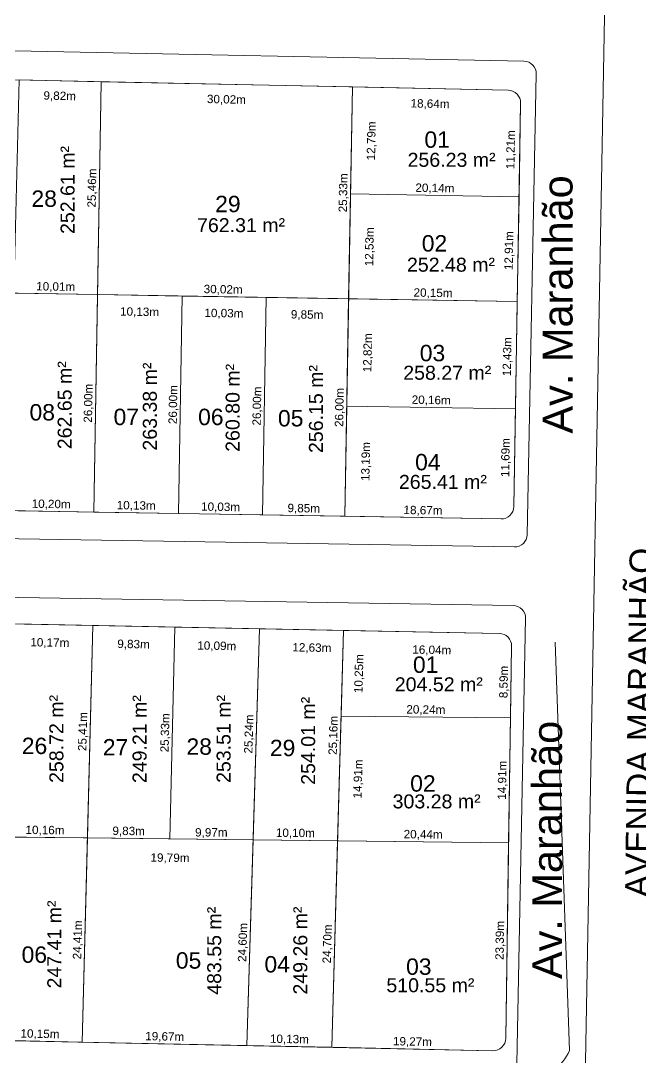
# Model space of a CAD drawing. Header units: metres. Extents: x 3808 to 8215, y 2374 to 6187.
# Drawn here: x 5349.2 to 5423.2, y 4981 to 5104.9 of the extents above; entities that cross this region are included whole.
import ezdxf
from ezdxf.enums import TextEntityAlignment as Align

# ---------------------------------------------------------------- set-up
doc = ezdxf.new("R2010")
doc.units = ezdxf.units.M
doc.linetypes.add('CONTINUO', pattern=[0])
for name, color, linetype in [('0 - Meio Fio', 32, 'Continuous'), ('Areas Lotes', 1, 'Continuous'), ('Calçada', 8, 'Continuous'), ('Lote', 7, 'Continuous'), ('Nome das Ruas', 7, 'Continuous'), ('Nº Lote', 7, 'Continuous'), ('q', 9, 'CONTINUO'), ('quadras', 7, 'Continuous'), ('vista', 7, 'Continuous')]:
    doc.layers.add(name, color=color, linetype=linetype)
doc.styles.add('Arial', font='arial.ttf')
doc.styles.add('pedro', font='arial.ttf', dxfattribs={"height": 3})
doc.dimstyles.new('Copy(2) of ISO-25', dxfattribs={"dimtxt": 1, "dimasz": 2.5, "dimexe": 1.25, "dimexo": 0.625, "dimgap": 0.2, "dimtad": 1, "dimtoh": 1, "dimlfac": 1, "dimzin": 1, "dimtxsty": 'Arial', "dimblk": 'NONE', "dimcen": 0, "dimse1": 1, "dimse2": 1, "dimsd1": 1, "dimsd2": 1, "dimclrt": 256, "dimaunit": 1, "dimadec": 3, "dimazin": 0, "dimtfac": 1, "dimtmove": 0, "dimatfit": 3, "dimldrblk": 'NONE', "dimfxl": 1, "dimtolj": 1, "dimtzin": 0, "dimarcsym": 0})

# ---------------------------------------------------------------- blocks, each defined once
blk = doc.blocks.new('*D4750')
at = {"layer": 'Defpoints', "color": 0, "linetype": 'Continuous', "transparency": 16777216}
for p in [(5386.38, 4982.15), (5386.38, 4982.15), (5405.64, 4981.74)]:
    blk.add_point(p, dxfattribs=at)
at = {"layer": 'Lote', "linetype": 'Continuous', "lineweight": 5, "transparency": 16777216, "insert": (5396.03, 4982.75), "char_height": 1, "attachment_point": 5, "rotation": 358.8011, "style": 'Arial'}
blk.add_mtext('\\A1;19,27m', dxfattribs=at)
blk = doc.blocks.new('_None')
blk = doc.blocks.new('*D4751')
at = {"layer": 'Defpoints', "color": 0, "linetype": 'Continuous', "transparency": 16777216}
for p in [(5376.25, 4982.36), (5386.38, 4982.15), (5386.38, 4982.15)]:
    blk.add_point(p, dxfattribs=at)
at = {"layer": 'Lote', "linetype": 'Continuous', "lineweight": 5, "transparency": 16777216, "insert": (5381.33, 4983.05), "char_height": 1, "attachment_point": 5, "rotation": 358.8011, "style": 'Arial'}
blk.add_mtext('\\A1;10,13m', dxfattribs=at)
blk = doc.blocks.new('*D4752')
at = {"layer": 'Defpoints', "color": 0, "linetype": 'Continuous', "transparency": 16777216}
for p in [(5356.58, 4982.77), (5376.25, 4982.36), (5376.25, 4982.36)]:
    blk.add_point(p, dxfattribs=at)
at = {"layer": 'Lote', "linetype": 'Continuous', "lineweight": 5, "transparency": 16777216, "insert": (5366.43, 4983.36), "char_height": 1, "attachment_point": 5, "rotation": 358.8011, "style": 'Arial'}
blk.add_mtext('\\A1;19,67m', dxfattribs=at)
blk = doc.blocks.new('*D4753')
at = {"layer": 'Defpoints', "color": 0, "linetype": 'Continuous', "transparency": 16777216}
for p in [(5346.43, 4982.98), (5356.58, 4982.77), (5356.58, 4982.77)]:
    blk.add_point(p, dxfattribs=at)
at = {"layer": 'Lote', "linetype": 'Continuous', "lineweight": 5, "transparency": 16777216, "insert": (5351.52, 4983.68), "char_height": 1, "attachment_point": 5, "rotation": 358.8011, "style": 'Arial'}
blk.add_mtext('\\A1;10,15m', dxfattribs=at)
blk = doc.blocks.new('*D4776')
at = {"layer": 'Defpoints', "color": 0, "linetype": 'Continuous', "transparency": 16777216}
for p in [(5357.19, 5007.17), (5356.58, 4982.77), (5356.58, 4982.77)]:
    blk.add_point(p, dxfattribs=at)
at = {"layer": 'Lote', "linetype": 'Continuous', "lineweight": 5, "transparency": 16777216, "insert": (5356.09, 4994.99), "char_height": 1, "attachment_point": 5, "rotation": 88.5635, "style": 'Arial'}
blk.add_mtext('\\A1;24,41m', dxfattribs=at)
blk = doc.blocks.new('*D4777')
at = {"layer": 'Defpoints', "color": 0, "linetype": 'Continuous', "transparency": 16777216}
for p in [(5376.99, 5006.95), (5376.25, 4982.36), (5376.25, 4982.36)]:
    blk.add_point(p, dxfattribs=at)
at = {"layer": 'Lote', "linetype": 'Continuous', "lineweight": 5, "transparency": 16777216, "insert": (5375.82, 4994.68), "char_height": 1, "attachment_point": 5, "rotation": 88.2914, "style": 'Arial'}
blk.add_mtext('\\A1;24,60m', dxfattribs=at)
blk = doc.blocks.new('*D4778')
at = {"layer": 'Defpoints', "color": 0, "linetype": 'Continuous', "transparency": 16777216}
for p in [(5387.08, 5006.83), (5386.38, 4982.15), (5386.38, 4982.15)]:
    blk.add_point(p, dxfattribs=at)
at = {"layer": 'Lote', "linetype": 'Continuous', "lineweight": 5, "transparency": 16777216, "insert": (5385.93, 4994.51), "char_height": 1, "attachment_point": 5, "rotation": 88.3688, "style": 'Arial'}
blk.add_mtext('\\A1;24,70m', dxfattribs=at)
blk = doc.blocks.new('*D4779')
at = {"layer": 'Defpoints', "color": 0, "linetype": 'Continuous', "transparency": 16777216}
for p in [(5407.52, 5006.6), (5407.18, 4983.22), (5407.18, 4983.22)]:
    blk.add_point(p, dxfattribs=at)
at = {"layer": 'Lote', "linetype": 'Continuous', "lineweight": 5, "transparency": 16777216, "insert": (5406.55, 4994.92), "char_height": 1, "attachment_point": 5, "rotation": 89.1525, "style": 'Arial'}
blk.add_mtext('\\A1;23,39m', dxfattribs=at)
blk = doc.blocks.new('*D4780')
at = {"layer": 'Defpoints', "color": 0, "linetype": 'Continuous', "transparency": 16777216}
for p in [(5387.08, 5006.83), (5387.08, 5006.83), (5407.52, 5006.6)]:
    blk.add_point(p, dxfattribs=at)
at = {"layer": 'Lote', "linetype": 'Continuous', "lineweight": 5, "transparency": 16777216, "insert": (5397.31, 5007.52), "char_height": 1, "attachment_point": 5, "rotation": 359.3542, "style": 'Arial'}
blk.add_mtext('\\A1;20,44m', dxfattribs=at)
blk = doc.blocks.new('*D4781')
at = {"layer": 'Defpoints', "color": 0, "linetype": 'Continuous', "transparency": 16777216}
for p in [(5407.74, 5021.51), (5407.74, 5021.51), (5407.52, 5006.6)]:
    blk.add_point(p, dxfattribs=at)
at = {"layer": 'Lote', "linetype": 'Continuous', "lineweight": 5, "transparency": 16777216, "insert": (5406.83, 5014.07), "char_height": 1, "attachment_point": 5, "rotation": 89.1525, "style": 'Arial'}
blk.add_mtext('\\A1;14,91m', dxfattribs=at)
blk = doc.blocks.new('*D4782')
at = {"layer": 'Defpoints', "color": 0, "linetype": 'Continuous', "transparency": 16777216}
for p in [(5407.87, 5030.1), (5407.87, 5030.1), (5407.74, 5021.51)]:
    blk.add_point(p, dxfattribs=at)
at = {"layer": 'Lote', "linetype": 'Continuous', "lineweight": 5, "transparency": 16777216, "insert": (5407.01, 5025.82), "char_height": 1, "attachment_point": 5, "rotation": 89.1525, "style": 'Arial'}
blk.add_mtext('\\A1;8,59m', dxfattribs=at)
blk = doc.blocks.new('*D4783')
at = {"layer": 'Defpoints', "color": 0, "linetype": 'Continuous', "transparency": 16777216}
for p in [(5387.51, 5021.74), (5407.74, 5021.51), (5407.74, 5021.51)]:
    blk.add_point(p, dxfattribs=at)
at = {"layer": 'Lote', "linetype": 'Continuous', "lineweight": 5, "transparency": 16777216, "insert": (5397.63, 5022.43), "char_height": 1, "attachment_point": 5, "rotation": 359.3542, "style": 'Arial'}
blk.add_mtext('\\A1;20,24m', dxfattribs=at)
blk = doc.blocks.new('*D4784')
at = {"layer": 'Defpoints', "color": 0, "linetype": 'Continuous', "transparency": 16777216}
for p in [(5387.8, 5031.99), (5387.8, 5031.99), (5387.08, 5006.83)]:
    blk.add_point(p, dxfattribs=at)
at = {"layer": 'Lote', "linetype": 'Continuous', "lineweight": 5, "transparency": 16777216, "insert": (5386.64, 5019.43), "char_height": 1, "attachment_point": 5, "rotation": 88.3688, "style": 'Arial'}
blk.add_mtext('\\A1;25,16m', dxfattribs=at)
blk = doc.blocks.new('*D4785')
at = {"layer": 'Defpoints', "color": 0, "linetype": 'Continuous', "transparency": 16777216}
for p in [(5387.51, 5021.74), (5390.61, 5021.65), (5387.08, 5006.83)]:
    blk.add_point(p, dxfattribs=at)
at = {"layer": 'Lote', "linetype": 'Continuous', "lineweight": 5, "transparency": 16777216, "insert": (5389.6, 5014.22), "char_height": 1, "attachment_point": 5, "rotation": 88.3688, "style": 'Arial'}
blk.add_mtext('\\A1;14,91m', dxfattribs=at)
blk = doc.blocks.new('*D4786')
at = {"layer": 'Defpoints', "color": 0, "linetype": 'Continuous', "transparency": 16777216}
for p in [(5387.8, 5031.99), (5390.66, 5031.9), (5387.51, 5021.74)]:
    blk.add_point(p, dxfattribs=at)
at = {"layer": 'Lote', "linetype": 'Continuous', "lineweight": 5, "transparency": 16777216, "insert": (5389.71, 5026.81), "char_height": 1, "attachment_point": 5, "rotation": 88.3688, "style": 'Arial'}
blk.add_mtext('\\A1;10,25m', dxfattribs=at)
blk = doc.blocks.new('*D4787')
at = {"layer": 'Defpoints', "color": 0, "linetype": 'Continuous', "transparency": 16777216}
for p in [(5377.74, 5032.18), (5377.74, 5032.18), (5376.99, 5006.95)]:
    blk.add_point(p, dxfattribs=at)
at = {"layer": 'Lote', "linetype": 'Continuous', "lineweight": 5, "transparency": 16777216, "insert": (5376.56, 5019.59), "char_height": 1, "attachment_point": 5, "rotation": 88.2914, "style": 'Arial'}
blk.add_mtext('\\A1;25,24m', dxfattribs=at)
blk = doc.blocks.new('*D4788')
at = {"layer": 'Defpoints', "color": 0, "linetype": 'Continuous', "transparency": 16777216}
for p in [(5376.99, 5006.95), (5376.99, 5006.95), (5387.08, 5006.83)]:
    blk.add_point(p, dxfattribs=at)
at = {"layer": 'Lote', "linetype": 'Continuous', "lineweight": 5, "transparency": 16777216, "insert": (5382.04, 5007.69), "char_height": 1, "attachment_point": 5, "rotation": 359.3542, "style": 'Arial'}
blk.add_mtext('\\A1;10,10m', dxfattribs=at)
blk = doc.blocks.new('*D4789')
at = {"layer": 'Defpoints', "color": 0, "linetype": 'Continuous', "transparency": 16777216}
for p in [(5357.19, 5007.17), (5376.99, 5006.95), (5357.16, 5004.03)]:
    blk.add_point(p, dxfattribs=at)
at = {"layer": 'Lote', "linetype": 'Continuous', "lineweight": 5, "transparency": 16777216, "insert": (5367.06, 5004.72), "char_height": 1, "attachment_point": 5, "rotation": 359.3542, "style": 'Arial'}
blk.add_mtext('\\A1;19,79m', dxfattribs=at)
blk = doc.blocks.new('*D4790')
at = {"layer": 'Defpoints', "color": 0, "linetype": 'Continuous', "transparency": 16777216}
for p in [(5357.19, 5007.17), (5367.02, 5007.06), (5367.02, 5007.06)]:
    blk.add_point(p, dxfattribs=at)
at = {"layer": 'Lote', "linetype": 'Continuous', "lineweight": 5, "transparency": 16777216, "insert": (5362.12, 5007.92), "char_height": 1, "attachment_point": 5, "rotation": 359.3542, "style": 'Arial'}
blk.add_mtext('\\A1;9,83m', dxfattribs=at)
blk = doc.blocks.new('*D4791')
at = {"layer": 'Defpoints', "color": 0, "linetype": 'Continuous', "transparency": 16777216}
for p in [(5367.02, 5007.06), (5376.99, 5007.06), (5376.99, 5006.95)]:
    blk.add_point(p, dxfattribs=at)
at = {"layer": 'Lote', "linetype": 'Continuous', "lineweight": 5, "transparency": 16777216, "insert": (5372, 5007.75), "char_height": 1, "attachment_point": 5, "style": 'Arial'}
blk.add_mtext('\\A1;9,97m', dxfattribs=at)
blk = doc.blocks.new('*D4792')
at = {"layer": 'Defpoints', "color": 0, "linetype": 'Continuous', "transparency": 16777216}
for p in [(5367.65, 5032.38), (5367.02, 5007.06), (5367.02, 5007.06)]:
    blk.add_point(p, dxfattribs=at)
at = {"layer": 'Lote', "linetype": 'Continuous', "lineweight": 5, "transparency": 16777216, "insert": (5366.54, 5019.74), "char_height": 1, "attachment_point": 5, "rotation": 88.5635, "style": 'Arial'}
blk.add_mtext('\\A1;25,33m', dxfattribs=at)
blk = doc.blocks.new('*D4793')
at = {"layer": 'Defpoints', "color": 0, "linetype": 'Continuous', "transparency": 16777216}
for p in [(5357.83, 5032.57), (5357.83, 5032.57), (5357.19, 5007.17)]:
    blk.add_point(p, dxfattribs=at)
at = {"layer": 'Lote', "linetype": 'Continuous', "lineweight": 5, "transparency": 16777216, "insert": (5356.71, 5019.89), "char_height": 1, "attachment_point": 5, "rotation": 88.5635, "style": 'Arial'}
blk.add_mtext('\\A1;25,41m', dxfattribs=at)
blk = doc.blocks.new('*D4808')
at = {"layer": 'Defpoints', "color": 0, "linetype": 'Continuous', "transparency": 16777216}
for p in [(5347.03, 5007.29), (5347.03, 5007.29), (5357.19, 5007.17)]:
    blk.add_point(p, dxfattribs=at)
at = {"layer": 'Lote', "linetype": 'Continuous', "lineweight": 5, "transparency": 16777216, "insert": (5352.12, 5008.03), "char_height": 1, "attachment_point": 5, "rotation": 359.3542, "style": 'Arial'}
blk.add_mtext('\\A1;10,16m', dxfattribs=at)
blk = doc.blocks.new('*D4823')
at = {"layer": 'Defpoints', "color": 0, "linetype": 'Continuous', "transparency": 16777216}
for p in [(5347.66, 5032.77), (5357.83, 5032.57), (5357.77, 5029.55)]:
    blk.add_point(p, dxfattribs=at)
at = {"layer": 'Lote', "linetype": 'Continuous', "lineweight": 5, "transparency": 16777216, "insert": (5352.7, 5030.45), "char_height": 1, "attachment_point": 5, "rotation": 358.8864, "style": 'Arial'}
blk.add_mtext('\\A1;10,17m', dxfattribs=at)
blk = doc.blocks.new('*D4824')
at = {"layer": 'Defpoints', "color": 0, "linetype": 'Continuous', "transparency": 16777216}
for p in [(5357.83, 5032.57), (5367.65, 5032.38), (5367.6, 5029.36)]:
    blk.add_point(p, dxfattribs=at)
at = {"layer": 'Lote', "linetype": 'Continuous', "lineweight": 5, "transparency": 16777216, "insert": (5362.7, 5030.26), "char_height": 1, "attachment_point": 5, "rotation": 358.8864, "style": 'Arial'}
blk.add_mtext('\\A1;9,83m', dxfattribs=at)
blk = doc.blocks.new('*D4825')
at = {"layer": 'Defpoints', "color": 0, "linetype": 'Continuous', "transparency": 16777216}
for p in [(5367.65, 5032.38), (5377.74, 5032.18), (5377.68, 5029.17)]:
    blk.add_point(p, dxfattribs=at)
at = {"layer": 'Lote', "linetype": 'Continuous', "lineweight": 5, "transparency": 16777216, "insert": (5372.65, 5030.06), "char_height": 1, "attachment_point": 5, "rotation": 358.8864, "style": 'Arial'}
blk.add_mtext('\\A1;10,09m', dxfattribs=at)
blk = doc.blocks.new('*D4826')
at = {"layer": 'Defpoints', "color": 0, "linetype": 'Continuous', "transparency": 16777216}
for p in [(5377.74, 5032.18), (5390.36, 5031.99), (5390.3, 5028.92)]:
    blk.add_point(p, dxfattribs=at)
at = {"layer": 'Lote', "linetype": 'Continuous', "lineweight": 5, "transparency": 16777216, "insert": (5384.01, 5029.84), "char_height": 1, "attachment_point": 5, "rotation": 358.8864, "style": 'Arial'}
blk.add_mtext('\\A1;12,63m', dxfattribs=at)
blk = doc.blocks.new('*D4827')
at = {"layer": 'Defpoints', "color": 0, "linetype": 'Continuous', "transparency": 16777216}
for p in [(5390.36, 5031.99), (5406.4, 5031.62), (5406.34, 5028.61)]:
    blk.add_point(p, dxfattribs=at)
at = {"layer": 'Lote', "linetype": 'Continuous', "lineweight": 5, "transparency": 16777216, "insert": (5398.34, 5029.57), "char_height": 1, "attachment_point": 5, "rotation": 358.8864, "style": 'Arial'}
blk.add_mtext('\\A1;16,04m', dxfattribs=at)
blk = doc.blocks.new('*D4989')
at = {"layer": 'Defpoints', "color": 0, "linetype": 'Continuous', "transparency": 16777216}
for p in [(5387.95, 5045.62), (5387.95, 5045.62), (5406.61, 5045.31)]:
    blk.add_point(p, dxfattribs=at)
at = {"layer": 'Lote', "linetype": 'Continuous', "lineweight": 5, "transparency": 16777216, "insert": (5397.29, 5046.26), "char_height": 1, "attachment_point": 5, "rotation": 359.0344, "style": 'Arial'}
blk.add_mtext('\\A1;18,67m', dxfattribs=at)
blk = doc.blocks.new('*D4990')
at = {"layer": 'Defpoints', "color": 0, "linetype": 'Continuous', "transparency": 16777216}
for p in [(5378.1, 5045.79), (5378.1, 5045.79), (5387.95, 5045.62)]:
    blk.add_point(p, dxfattribs=at)
at = {"layer": 'Lote', "linetype": 'Continuous', "lineweight": 5, "transparency": 16777216, "insert": (5383.04, 5046.5), "char_height": 1, "attachment_point": 5, "rotation": 359.0344, "style": 'Arial'}
blk.add_mtext('\\A1;9,85m', dxfattribs=at)
blk = doc.blocks.new('*D4991')
at = {"layer": 'Defpoints', "color": 0, "linetype": 'Continuous', "transparency": 16777216}
for p in [(5368.07, 5045.96), (5368.07, 5045.96), (5378.1, 5045.79)]:
    blk.add_point(p, dxfattribs=at)
at = {"layer": 'Lote', "linetype": 'Continuous', "lineweight": 5, "transparency": 16777216, "insert": (5373.1, 5046.67), "char_height": 1, "attachment_point": 5, "rotation": 359.0344, "style": 'Arial'}
blk.add_mtext('\\A1;10,03m', dxfattribs=at)
blk = doc.blocks.new('*D4992')
at = {"layer": 'Defpoints', "color": 0, "linetype": 'Continuous', "transparency": 16777216}
for p in [(5357.94, 5046.13), (5357.94, 5046.13), (5368.07, 5045.96)]:
    blk.add_point(p, dxfattribs=at)
at = {"layer": 'Lote', "linetype": 'Continuous', "lineweight": 5, "transparency": 16777216, "insert": (5363.02, 5046.84), "char_height": 1, "attachment_point": 5, "rotation": 359.0344, "style": 'Arial'}
blk.add_mtext('\\A1;10,13m', dxfattribs=at)
blk = doc.blocks.new('*D4993')
at = {"layer": 'Defpoints', "color": 0, "linetype": 'Continuous', "transparency": 16777216}
for p in [(5347.74, 5046.3), (5347.74, 5046.3), (5357.94, 5046.13)]:
    blk.add_point(p, dxfattribs=at)
at = {"layer": 'Lote', "linetype": 'Continuous', "lineweight": 5, "transparency": 16777216, "insert": (5352.86, 5047.01), "char_height": 1, "attachment_point": 5, "rotation": 359.0344, "style": 'Arial'}
blk.add_mtext('\\A1;10,20m', dxfattribs=at)
blk = doc.blocks.new('*D5004')
at = {"layer": 'Defpoints', "color": 0, "linetype": 'Continuous', "transparency": 16777216}
for p in [(5388.18, 5058.81), (5388.18, 5058.81), (5408.33, 5058.47)]:
    blk.add_point(p, dxfattribs=at)
at = {"layer": 'Lote', "linetype": 'Continuous', "lineweight": 5, "transparency": 16777216, "insert": (5398.27, 5059.44), "char_height": 1, "attachment_point": 5, "rotation": 359.0444, "style": 'Arial'}
blk.add_mtext('\\A1;20,16m', dxfattribs=at)
blk = doc.blocks.new('*D5005')
at = {"layer": 'Defpoints', "color": 0, "linetype": 'Continuous', "transparency": 16777216}
for p in [(5388.4, 5071.62), (5388.4, 5071.62), (5408.55, 5071.28)]:
    blk.add_point(p, dxfattribs=at)
at = {"layer": 'Lote', "linetype": 'Continuous', "lineweight": 5, "transparency": 16777216, "insert": (5398.49, 5072.25), "char_height": 1, "attachment_point": 5, "rotation": 359.0444, "style": 'Arial'}
blk.add_mtext('\\A1;20,15m', dxfattribs=at)
blk = doc.blocks.new('*D5006')
at = {"layer": 'Defpoints', "color": 0, "linetype": 'Continuous', "transparency": 16777216}
for p in [(5388.62, 5084.15), (5388.62, 5084.15), (5408.76, 5083.81)]:
    blk.add_point(p, dxfattribs=at)
at = {"layer": 'Lote', "linetype": 'Continuous', "lineweight": 5, "transparency": 16777216, "insert": (5398.71, 5084.78), "char_height": 1, "attachment_point": 5, "rotation": 359.0444, "style": 'Arial'}
blk.add_mtext('\\A1;20,14m', dxfattribs=at)
blk = doc.blocks.new('*D5007')
at = {"layer": 'Defpoints', "color": 0, "linetype": 'Continuous', "transparency": 16777216}
for p in [(5358.39, 5072.12), (5358.39, 5072.12), (5388.4, 5071.62)]:
    blk.add_point(p, dxfattribs=at)
at = {"layer": 'Lote', "linetype": 'Continuous', "lineweight": 5, "transparency": 16777216, "insert": (5373.41, 5072.67), "char_height": 1, "attachment_point": 5, "rotation": 359.0444, "style": 'Arial'}
blk.add_mtext('\\A1;30,02m', dxfattribs=at)
blk = doc.blocks.new('*D5008')
at = {"layer": 'Defpoints', "color": 0, "linetype": 'Continuous', "transparency": 16777216}
for p in [(5348.39, 5072.29), (5348.39, 5072.29), (5358.39, 5072.12)]:
    blk.add_point(p, dxfattribs=at)
at = {"layer": 'Lote', "linetype": 'Continuous', "lineweight": 5, "transparency": 16777216, "insert": (5353.4, 5073), "char_height": 1, "attachment_point": 5, "rotation": 359.0444, "style": 'Arial'}
blk.add_mtext('\\A1;10,01m', dxfattribs=at)
blk = doc.blocks.new('*D5025')
at = {"layer": 'Defpoints', "color": 0, "linetype": 'Continuous', "transparency": 16777216}
for p in [(5358.39, 5072.12), (5368.52, 5071.95), (5368.47, 5069.1)]:
    blk.add_point(p, dxfattribs=at)
at = {"layer": 'Lote', "linetype": 'Continuous', "lineweight": 5, "transparency": 16777216, "insert": (5363.42, 5069.99), "char_height": 1, "attachment_point": 5, "rotation": 359.0444, "style": 'Arial'}
blk.add_mtext('\\A1;10,13m', dxfattribs=at)
blk = doc.blocks.new('*D5026')
at = {"layer": 'Defpoints', "color": 0, "linetype": 'Continuous', "transparency": 16777216}
for p in [(5368.52, 5071.95), (5378.55, 5071.78), (5378.5, 5068.94)]:
    blk.add_point(p, dxfattribs=at)
at = {"layer": 'Lote', "linetype": 'Continuous', "lineweight": 5, "transparency": 16777216, "insert": (5373.5, 5069.82), "char_height": 1, "attachment_point": 5, "rotation": 359.0444, "style": 'Arial'}
blk.add_mtext('\\A1;10,03m', dxfattribs=at)
blk = doc.blocks.new('*D5027')
at = {"layer": 'Defpoints', "color": 0, "linetype": 'Continuous', "transparency": 16777216}
for p in [(5378.55, 5071.78), (5388.4, 5071.78), (5388.35, 5068.77)]:
    blk.add_point(p, dxfattribs=at)
at = {"layer": 'Lote', "linetype": 'Continuous', "lineweight": 5, "transparency": 16777216, "insert": (5383.44, 5069.65), "char_height": 1, "attachment_point": 5, "rotation": 359.0444, "style": 'Arial'}
blk.add_mtext('\\A1;9,85m', dxfattribs=at)
blk = doc.blocks.new('*D5028')
at = {"layer": 'Defpoints', "color": 0, "linetype": 'Continuous', "transparency": 16777216}
for p in [(5388.85, 5096.94), (5407.48, 5096.55), (5388.79, 5094.26)]:
    blk.add_point(p, dxfattribs=at)
at = {"layer": 'Lote', "linetype": 'Continuous', "lineweight": 5, "transparency": 16777216, "insert": (5398.13, 5094.86), "char_height": 1, "attachment_point": 5, "rotation": 358.788, "style": 'Arial'}
blk.add_mtext('\\A1;18,64m', dxfattribs=at)
blk = doc.blocks.new('*D5029')
at = {"layer": 'Defpoints', "color": 0, "linetype": 'Continuous', "transparency": 16777216}
for p in [(5358.83, 5097.58), (5388.85, 5096.94), (5358.78, 5094.89)]:
    blk.add_point(p, dxfattribs=at)
at = {"layer": 'Lote', "linetype": 'Continuous', "lineweight": 5, "transparency": 16777216, "insert": (5373.8, 5095.38), "char_height": 1, "attachment_point": 5, "rotation": 358.788, "style": 'Arial'}
blk.add_mtext('\\A1;30,02m', dxfattribs=at)
blk = doc.blocks.new('*D5030')
at = {"layer": 'Defpoints', "color": 0, "linetype": 'Continuous', "transparency": 16777216}
for p in [(5349.02, 5097.78), (5358.83, 5097.58), (5348.96, 5095.1)]:
    blk.add_point(p, dxfattribs=at)
at = {"layer": 'Lote', "linetype": 'Continuous', "lineweight": 5, "transparency": 16777216, "insert": (5353.88, 5095.8), "char_height": 1, "attachment_point": 5, "rotation": 358.788, "style": 'Arial'}
blk.add_mtext('\\A1;9,82m', dxfattribs=at)
blk = doc.blocks.new('*D5055')
at = {"layer": 'Defpoints', "color": 0, "linetype": 'Continuous', "transparency": 16777216}
for p in [(5358.83, 5097.58), (5358.83, 5097.58), (5358.39, 5072.12)]:
    blk.add_point(p, dxfattribs=at)
at = {"layer": 'Lote', "linetype": 'Continuous', "lineweight": 5, "transparency": 16777216, "insert": (5357.81, 5084.86), "char_height": 1, "attachment_point": 5, "rotation": 89.0098, "style": 'Arial'}
blk.add_mtext('\\A1;25,46m', dxfattribs=at)
blk = doc.blocks.new('*D5056')
at = {"layer": 'Defpoints', "color": 0, "linetype": 'Continuous', "transparency": 16777216}
for p in [(5388.85, 5096.94), (5388.4, 5071.62), (5388.4, 5071.62)]:
    blk.add_point(p, dxfattribs=at)
at = {"layer": 'Lote', "linetype": 'Continuous', "lineweight": 5, "transparency": 16777216, "insert": (5387.83, 5084.29), "char_height": 1, "attachment_point": 5, "rotation": 88.9969, "style": 'Arial'}
blk.add_mtext('\\A1;25,33m', dxfattribs=at)
blk = doc.blocks.new('*D5057')
at = {"layer": 'Defpoints', "color": 0, "linetype": 'Continuous', "transparency": 16777216}
for p in [(5378.55, 5071.78), (5378.1, 5045.79), (5378.1, 5045.79)]:
    blk.add_point(p, dxfattribs=at)
at = {"layer": 'Lote', "linetype": 'Continuous', "lineweight": 5, "transparency": 16777216, "insert": (5377.53, 5058.8), "char_height": 1, "attachment_point": 5, "rotation": 89.0098, "style": 'Arial'}
blk.add_mtext('\\A1;26,00m', dxfattribs=at)
blk = doc.blocks.new('*D5058')
at = {"layer": 'Defpoints', "color": 0, "linetype": 'Continuous', "transparency": 16777216}
for p in [(5368.52, 5071.95), (5368.52, 5071.95), (5368.07, 5045.96)]:
    blk.add_point(p, dxfattribs=at)
at = {"layer": 'Lote', "linetype": 'Continuous', "lineweight": 5, "transparency": 16777216, "insert": (5367.5, 5058.97), "char_height": 1, "attachment_point": 5, "rotation": 89.0098, "style": 'Arial'}
blk.add_mtext('\\A1;26,00m', dxfattribs=at)
blk = doc.blocks.new('*D5059')
at = {"layer": 'Defpoints', "color": 0, "linetype": 'Continuous', "transparency": 16777216}
for p in [(5388.4, 5071.62), (5387.95, 5045.62), (5387.95, 5045.62)]:
    blk.add_point(p, dxfattribs=at)
at = {"layer": 'Lote', "linetype": 'Continuous', "lineweight": 5, "transparency": 16777216, "insert": (5387.38, 5058.63), "char_height": 1, "attachment_point": 5, "rotation": 88.9969, "style": 'Arial'}
blk.add_mtext('\\A1;26,00m', dxfattribs=at)
blk = doc.blocks.new('*D5060')
at = {"layer": 'Defpoints', "color": 0, "linetype": 'Continuous', "transparency": 16777216}
for p in [(5358.39, 5072.12), (5357.94, 5046.13), (5357.94, 5046.13)]:
    blk.add_point(p, dxfattribs=at)
at = {"layer": 'Lote', "linetype": 'Continuous', "lineweight": 5, "transparency": 16777216, "insert": (5357.37, 5059.14), "char_height": 1, "attachment_point": 5, "rotation": 89.0098, "style": 'Arial'}
blk.add_mtext('\\A1;26,00m', dxfattribs=at)
blk = doc.blocks.new('*D5067')
at = {"layer": 'Defpoints', "color": 0, "linetype": 'Continuous', "transparency": 16777216}
for p in [(5388.85, 5096.94), (5388.62, 5084.15), (5391.88, 5084.09)]:
    blk.add_point(p, dxfattribs=at)
at = {"layer": 'Lote', "linetype": 'Continuous', "lineweight": 5, "transparency": 16777216, "insert": (5391.19, 5090.5), "char_height": 1, "attachment_point": 5, "rotation": 88.9969, "style": 'Arial'}
blk.add_mtext('\\A1;12,79m', dxfattribs=at)
blk = doc.blocks.new('*D5068')
at = {"layer": 'Defpoints', "color": 0, "linetype": 'Continuous', "transparency": 16777216}
for p in [(5388.62, 5084.15), (5388.4, 5071.62), (5391.66, 5071.56)]:
    blk.add_point(p, dxfattribs=at)
at = {"layer": 'Lote', "linetype": 'Continuous', "lineweight": 5, "transparency": 16777216, "insert": (5390.97, 5077.84), "char_height": 1, "attachment_point": 5, "rotation": 88.9969, "style": 'Arial'}
blk.add_mtext('\\A1;12,53m', dxfattribs=at)
blk = doc.blocks.new('*D5069')
at = {"layer": 'Defpoints', "color": 0, "linetype": 'Continuous', "transparency": 16777216}
for p in [(5388.4, 5071.62), (5388.18, 5058.81), (5391.44, 5058.75)]:
    blk.add_point(p, dxfattribs=at)
at = {"layer": 'Lote', "linetype": 'Continuous', "lineweight": 5, "transparency": 16777216, "insert": (5390.75, 5065.17), "char_height": 1, "attachment_point": 5, "rotation": 88.9969, "style": 'Arial'}
blk.add_mtext('\\A1;12,82m', dxfattribs=at)
blk = doc.blocks.new('*D5070')
at = {"layer": 'Defpoints', "color": 0, "linetype": 'Continuous', "transparency": 16777216}
for p in [(5388.18, 5058.81), (5387.95, 5045.62), (5391.21, 5045.56)]:
    blk.add_point(p, dxfattribs=at)
at = {"layer": 'Lote', "linetype": 'Continuous', "lineweight": 5, "transparency": 16777216, "insert": (5390.52, 5052.17), "char_height": 1, "attachment_point": 5, "rotation": 88.9969, "style": 'Arial'}
blk.add_mtext('\\A1;13,19m', dxfattribs=at)
blk = doc.blocks.new('*D1304')
at = {"layer": 'Defpoints', "color": 0, "linetype": 'Continuous', "transparency": 16777216}
for p in [(5408.95, 5095.02), (5408.54, 5083.82), (5408.76, 5083.81)]:
    blk.add_point(p, dxfattribs=at)
at = {"layer": 'Lote', "linetype": 'Continuous', "lineweight": 5, "transparency": 16777216, "insert": (5407.84, 5089.44), "char_height": 1, "attachment_point": 5, "rotation": 89.0444, "style": 'Arial'}
blk.add_mtext('\\A1;11,21m', dxfattribs=at)
blk = doc.blocks.new('*D1305')
at = {"layer": 'Defpoints', "color": 0, "linetype": 'Continuous', "transparency": 16777216}
for p in [(5408.76, 5083.81), (5408.33, 5070.91), (5408.54, 5070.9)]:
    blk.add_point(p, dxfattribs=at)
at = {"layer": 'Lote', "linetype": 'Continuous', "lineweight": 5, "transparency": 16777216, "insert": (5407.64, 5077.38), "char_height": 1, "attachment_point": 5, "rotation": 89.0444, "style": 'Arial'}
blk.add_mtext('\\A1;12,91m', dxfattribs=at)
blk = doc.blocks.new('*D1306')
at = {"layer": 'Defpoints', "color": 0, "linetype": 'Continuous', "transparency": 16777216}
for p in [(5408.54, 5070.9), (5408.12, 5058.47), (5408.33, 5058.47)]:
    blk.add_point(p, dxfattribs=at)
at = {"layer": 'Lote', "linetype": 'Continuous', "lineweight": 5, "transparency": 16777216, "insert": (5407.42, 5064.7), "char_height": 1, "attachment_point": 5, "rotation": 89.0444, "style": 'Arial'}
blk.add_mtext('\\A1;12,43m', dxfattribs=at)
blk = doc.blocks.new('*D1307')
at = {"layer": 'Defpoints', "color": 0, "linetype": 'Continuous', "transparency": 16777216}
for p in [(5408.33, 5058.47), (5407.93, 5046.78), (5408.14, 5046.78)]:
    blk.add_point(p, dxfattribs=at)
at = {"layer": 'Lote', "linetype": 'Continuous', "lineweight": 5, "transparency": 16777216, "insert": (5407.22, 5052.64), "char_height": 1, "attachment_point": 5, "rotation": 89.0444, "style": 'Arial'}
blk.add_mtext('\\A1;11,69m', dxfattribs=at)

msp = doc.modelspace()

# ---------------------------------------------------------------- linework, layer by layer
at = {"layer": '0 - Meio Fio', "linetype": 'Continuous', "lineweight": 5}
msp.add_line((5414.784, 4981.763), (5413.082, 5030.585), dxfattribs=at)
msp.add_arc((5410.169, 4983.61), 4.97, 268.76567, 338.18151, dxfattribs=at)
at = {"layer": 'Calçada', "linetype": 'Continuous', "lineweight": 5}
for p, q in [((5409.351, 5100.02), (5225.766, 5103.772)), ((5410.82, 5098.49), (5409.737, 5043.427)), ((5408.213, 5041.957), (5224.62, 5044.929)), ((5408.065, 5034.958), (5224.474, 5037.931)), ((5409.54, 5033.429), (5408.493, 4980.17))]:
    msp.add_line(p, q, dxfattribs=at)
for centre, start, end in [((5409.32, 5098.52), 358.87333, 88.82901), ((5408.237, 5043.456), 269.07229, 358.87333), ((5408.041, 5033.458), 358.87333, 89.07229)]:
    msp.add_arc(centre, 1.5, start, end, dxfattribs=at)
at = {"layer": 'Lote', "lineweight": 5}
for p, q in [((5358.832, 5097.577), (5357.943, 5046.127)), ((5388.848, 5096.942), (5387.949, 5045.621)), ((5408.761, 5083.815), (5388.624, 5084.151)), ((5408.55, 5071.283), (5311.861, 5072.896)), ((5368.522, 5071.951), (5368.073, 5045.956)), ((5378.551, 5071.783), (5378.102, 5045.787)), ((5408.334, 5058.469), (5388.18, 5058.806)), ((5357.83, 5032.569), (5356.582, 4982.77)), ((5367.654, 5032.378), (5367.019, 5007.061)), ((5376.252, 4982.358), (5377.738, 5032.182)), ((5387.798, 5031.986), (5386.379, 4982.146)), ((5387.507, 5021.742), (5407.743, 5021.514)), ((5320.506, 5007.585), (5407.522, 5006.604))]:
    msp.add_line(p, q, dxfattribs=at)
at = {"layer": 'Lote', "linetype": 'Continuous', "lineweight": 5, "flags": 128}
for points in [[(5358.832, 5097.577), (5349.016, 5097.785), (5348.386, 5072.287), (5358.392, 5072.12)], [(5358.392, 5072.12), (5388.404, 5071.619), (5388.848, 5096.942), (5358.832, 5097.577)], [(5408.55, 5071.283), (5408.761, 5083.815), (5388.624, 5084.151), (5388.404, 5071.619)], [(5347.745, 5046.299), (5357.943, 5046.127), (5358.392, 5072.12), (5348.386, 5072.287)], [(5368.522, 5071.951), (5358.392, 5072.12), (5357.943, 5046.127), (5368.073, 5045.956)], [(5378.551, 5071.783), (5368.522, 5071.951), (5368.073, 5045.956), (5378.102, 5045.787)], [(5388.404, 5071.619), (5378.551, 5071.783), (5378.102, 5045.787), (5387.949, 5045.621)], [(5408.334, 5058.469), (5408.55, 5071.283), (5388.404, 5071.619), (5388.18, 5058.806)], [(5347.032, 5007.286), (5357.193, 5007.171), (5357.83, 5032.569), (5347.659, 5032.766)], [(5367.019, 5007.061), (5367.654, 5032.378), (5357.83, 5032.569), (5357.193, 5007.171)], [(5367.019, 5007.061), (5376.986, 5006.948), (5377.738, 5032.182), (5367.654, 5032.378)], [(5376.986, 5006.948), (5387.082, 5006.835), (5387.798, 5031.986), (5377.738, 5032.182)], [(5407.522, 5006.604), (5407.743, 5021.514), (5387.507, 5021.742), (5387.082, 5006.835)], [(5357.193, 5007.171), (5347.032, 5007.286), (5346.433, 4982.982), (5356.582, 4982.77)], [(5356.582, 4982.77), (5376.252, 4982.358), (5376.986, 5006.948), (5357.193, 5007.171)], [(5376.252, 4982.358), (5386.379, 4982.146), (5387.082, 5006.835), (5376.986, 5006.948)]]:
    msp.add_lwpolyline(points, close=True, dxfattribs=at)
for points in [[(5408.761, 5083.815), (5408.95, 5095.023, 0.4129546), (5407.482, 5096.548), (5388.848, 5096.942), (5388.624, 5084.151)], [(5388.18, 5058.806), (5387.949, 5045.621), (5406.612, 5045.306, 0.4142136), (5408.137, 5046.781), (5408.334, 5058.469)], [(5407.743, 5021.514), (5407.87, 5030.103, 0.4128536), (5406.399, 5031.625), (5387.798, 5031.986), (5387.507, 5021.742)], [(5386.379, 4982.146), (5405.645, 4981.743, 0.4160111), (5407.176, 4983.221), (5407.522, 5006.604), (5387.082, 5006.835)]]:
    msp.add_lwpolyline(points, format="xyb", close=True, dxfattribs=at)
at = {"layer": 'q', "lineweight": 5}
msp.add_line((5428.372, 5629.504), (5405.671, 4365.473), dxfattribs=at)
at = {"layer": 'quadras', "lineweight": 5}
for p, q in [((5407.482, 5096.548), (5229.646, 5100.31)), ((5408.137, 5046.781), (5408.95, 5095.023)), ((5229.554, 5048.291), (5406.612, 5045.306)), ((5228.394, 5035.085), (5406.399, 5031.625)), ((5407.87, 5030.103), (5407.176, 4983.221)), ((5405.645, 4981.743), (5226.862, 4985.484))]:
    msp.add_line(p, q, dxfattribs=at)
for centre, start, end in [((5407.45, 5095.048), 359.03435, 88.78796), ((5406.637, 5046.806), 269.03435, 359.03435), ((5406.37, 5030.125), 359.15255, 88.88639), ((5405.676, 4983.243), 268.80114, 359.15255)]:
    msp.add_arc(centre, 1.5, start, end, dxfattribs=at)

# ---------------------------------------------------------------- texts
at = {"layer": 'Areas Lotes', "lineweight": 5, "style": 'Arial'}
for s, p in [('252.61 m²', (5355.654, 5079.371)), ('262.65 m²', (5355.308, 5053.643)), ('263.38 m²', (5365.486, 5053.477)), ('260.80 m²', (5375.378, 5053.33)), ('256.15 m²', (5385.334, 5053.185)), ('258.72 m²', (5354.319, 5013.75)), ('249.21 m²', (5364.258, 5013.729)), ('253.51 m²', (5374.3, 5013.75)), ('254.01 m²', (5384.401, 5013.524)), ('247.41 m²', (5354.068, 4989.18)), ('483.55 m²', (5373.176, 4988.425)), ('249.26 m²', (5383.465, 4988.453))]:
    msp.add_text(s, height=1.6726, rotation=90, dxfattribs=at).set_placement(p)
at = {"layer": 'Areas Lotes', "linetype": 'Continuous', "lineweight": 5, "style": 'Arial'}
for s, p in [('256.23 m²', (5395.446, 5087.399)), ('762.31 m²', (5370.287, 5079.588)), ('252.48 m²', (5395.373, 5074.864)), ('258.27 m²', (5394.926, 5061.949)), ('265.41 m²', (5394.409, 5048.898)), ('204.52 m²', (5393.919, 5024.701)), ('303.28 m²', (5393.657, 5010.707)), ('510.55 m²', (5392.912, 4988.728))]:
    msp.add_text(s, height=1.6726, dxfattribs=at).set_placement(p)
at = {"layer": 'Nome das Ruas', "lineweight": 5, "style": 'Arial'}
for p in [(5415.156, 5055.513, 165.916), (5413.901, 4990.305, 165.916)]:
    msp.add_text('Av. Maranhão', height=3.55, rotation=90, dxfattribs=at).set_placement(p)
at = {"layer": 'Nº Lote', "linetype": 'Continuous', "lineweight": 5, "style": 'Arial'}
for s, p in [('01', (5398.979, 5089.674)), ('28', (5352.025, 5082.613)), ('29', (5373.977, 5081.977)), ('02', (5398.661, 5077.272)), ('03', (5398.422, 5064.155)), ('08', (5351.794, 5057.077)), ('07', (5361.835, 5056.524)), ('06', (5371.936, 5056.524)), ('05', (5381.481, 5056.365)), ('04', (5397.865, 5051.118)), ('01', (5397.607, 5026.908)), ('26', (5350.87, 5017.199)), ('27', (5360.55, 5017.035)), ('28', (5370.547, 5017.117)), ('29', (5380.514, 5016.953)), ('02', (5397.28, 5012.707)), ('06', (5350.845, 4992.247)), ('05', (5369.277, 4991.548)), ('04', (5379.863, 4991.093)), ('03', (5396.789, 4990.811))]:
    msp.add_text(s, height=1.96, dxfattribs=at).set_placement(p, align=Align.CENTER)
at = {"layer": 'vista', "lineweight": 5, "style": 'pedro'}
msp.add_text('AVENIDA MARANHÃO', height=2.86398, rotation=89.23936, dxfattribs=at).set_placement((5424.292, 5000.052))

# ---------------------------------------------------------------- dimensions: what is measured, and where the dimension line sits
at = {"layer": 'Lote', "linetype": 'Continuous', "lineweight": 5}
for base, p1, p2, angle, picture, middle in [((5348.959, 5095.102), (5358.832, 5097.577), (5349.016, 5097.785), 358.78796, '*D5030', (5353.884, 5095.799)), ((5358.776, 5094.894), (5388.848, 5096.942), (5358.832, 5097.577), 358.78796, '*D5029', (5373.8, 5095.378)), ((5391.661, 5071.562), (5388.624, 5084.151), (5388.404, 5071.619), 88.99693, '*D5068', (5390.969, 5077.842)), ((5408.328, 5070.906), (5408.763, 5083.815), (5408.544, 5070.902), 89.04438, '*D1305', (5407.635, 5077.375)), ((5348.386, 5072.287), (5358.392, 5072.12), (5348.386, 5072.287), 359.04438, '*D5008', (5353.403, 5073.004)), ((5378.504, 5068.936), (5368.522, 5071.951), (5378.551, 5071.783), 179.04438, '*D5026', (5373.503, 5069.82)), ((5388.354, 5068.772), (5378.551, 5071.783), (5388.404, 5071.783), 179.04438, '*D5027', (5383.442, 5069.655)), ((5391.4363, 5058.7486), (5388.4043, 5071.6191), (5388.1799, 5058.8056), 88.99693, '*D5069', (5390.7476, 5065.1694)), ((5408.121, 5058.473), (5408.544, 5070.902), (5408.334, 5058.469), 89.04438, '*D1306', (5407.424, 5064.703)), ((5391.205, 5045.564), (5388.18, 5058.806), (5387.949, 5045.621), 88.99693, '*D5070', (5390.52, 5052.17)), ((5407.926, 5046.784), (5408.334, 5058.469), (5408.137, 5046.781), 89.04438, '*D1307', (5407.223, 5052.642)), ((5347.745, 5046.299), (5357.943, 5046.127), (5347.745, 5046.299), 359.03435, '*D4993', (5352.858, 5047.014)), ((5357.943, 5046.127), (5368.073, 5045.956), (5357.943, 5046.127), 359.03435, '*D4992', (5363.021, 5046.842)), ((5368.073, 5045.956), (5378.102, 5045.787), (5368.073, 5045.956), 359.03435, '*D4991', (5373.101, 5046.672)), ((5378.102, 5045.787), (5387.949, 5045.621), (5378.102, 5045.787), 359.03435, '*D4990', (5383.039, 5046.505)), ((5357.772, 5029.553), (5347.659, 5032.766), (5357.83, 5032.569), 178.88639, '*D4823', (5352.702, 5030.452)), ((5367.595, 5029.362), (5357.83, 5032.569), (5367.654, 5032.378), 178.88639, '*D4824', (5362.699, 5030.258)), ((5377.68, 5029.166), (5367.654, 5032.378), (5377.738, 5032.182), 178.88639, '*D4825', (5372.653, 5030.065)), ((5390.303, 5028.92), (5377.738, 5032.182), (5390.363, 5031.986), 178.88639, '*D4826', (5384.007, 5029.844)), ((5406.34, 5028.609), (5390.363, 5031.986), (5406.399, 5031.625), 178.88639, '*D4827', (5398.337, 5029.565))]:
    dim = msp.add_linear_dim(base=base, p1=p1, p2=p2, angle=angle, dimstyle='Copy(2) of ISO-25', override={"dimpost": 'm', "dimtmove": 1}, dxfattribs=at)
    dim.commit()
    dim.dimension.update_dxf_attribs({"geometry": picture, "text_midpoint": middle})
for p1, p2, distance, picture, middle in [((5358.392, 5072.12), (5358.832, 5097.577), 0, '*D5055', (5357.811, 5084.862)), ((5388.848, 5096.942), (5388.404, 5071.619), 0, '*D5056', (5387.825, 5084.295)), ((5388.848, 5096.942), (5388.624, 5084.151), 3.257, '*D5067', (5391.191, 5090.503)), ((5407.482, 5096.548), (5388.848, 5096.942), 2.683, '*D5028', (5398.125, 5094.863)), ((5408.95, 5095.023), (5408.763, 5083.815), -0.22, '*D1304', (5407.836, 5089.436)), ((5408.761, 5083.815), (5388.624, 5084.151), 0, '*D5006', (5398.706, 5084.784)), ((5388.404, 5071.619), (5358.392, 5072.12), 0, '*D5007', (5373.412, 5072.67)), ((5408.55, 5071.283), (5388.404, 5071.619), 0, '*D5005', (5398.491, 5072.252)), ((5358.392, 5072.12), (5357.943, 5046.127), 0, '*D5060', (5357.367, 5059.137)), ((5358.392, 5072.12), (5368.522, 5071.951), -2.848, '*D5025', (5363.423, 5069.988)), ((5368.073, 5045.956), (5368.522, 5071.951), 0, '*D5058', (5367.496, 5058.967)), ((5378.551, 5071.783), (5378.102, 5045.787), 0, '*D5057', (5377.526, 5058.799)), ((5388.404, 5071.619), (5387.949, 5045.621), 0, '*D5059', (5387.376, 5058.634)), ((5408.334, 5058.469), (5388.18, 5058.806), 0, '*D5004', (5398.27, 5059.438)), ((5406.612, 5045.306), (5387.949, 5045.621), 0, '*D4989', (5397.294, 5046.265)), ((5357.193, 5007.171), (5357.83, 5032.569), 0, '*D4793', (5356.711, 5019.89)), ((5367.6537, 5032.3778), (5367.0188, 5007.0607), 0, '*D4792', (5366.5356, 5019.7393)), ((5376.9856, 5006.9483), (5377.7383, 5032.1818), 0, '*D4787', (5376.5614, 5019.5889)), ((5387.082, 5006.835), (5387.798, 5031.986), 0, '*D4784', (5386.64, 5019.433)), ((5387.507, 5021.742), (5387.798, 5031.986), -2.863, '*D4786', (5389.714, 5026.805)), ((5407.743, 5021.514), (5407.87, 5030.103), 0, '*D4782', (5407.005, 5025.82)), ((5387.507, 5021.742), (5407.743, 5021.514), 0, '*D4783', (5397.634, 5022.429)), ((5387.082, 5006.835), (5387.507, 5021.742), -3.108, '*D4785', (5389.6, 5014.223)), ((5407.522, 5006.604), (5407.743, 5021.514), 0, '*D4781', (5406.831, 5014.071)), ((5357.193, 5007.171), (5347.032, 5007.286), 0, '*D4808', (5352.122, 5008.03)), ((5357.193, 5007.171), (5367.019, 5007.061), 0, '*D4790', (5362.115, 5007.917)), ((5367.019, 5007.061), (5376.989, 5007.061), -0.112, '*D4791', (5372.004, 5007.749)), ((5387.082, 5006.835), (5376.986, 5006.948), 0, '*D4788', (5382.043, 5007.692)), ((5357.193, 5007.171), (5356.582, 4982.77), 0, '*D4776', (5356.087, 4994.991)), ((5376.986, 5006.948), (5357.193, 5007.171), 3.142, '*D4789', (5367.063, 5004.719)), ((5407.522, 5006.604), (5387.082, 5006.835), 0, '*D4780', (5397.311, 5007.52)), ((5376.986, 5006.948), (5376.252, 4982.358), 0, '*D4777', (5375.818, 4994.677)), ((5387.082, 5006.835), (5386.379, 4982.146), 0, '*D4778', (5385.93, 4994.513)), ((5407.522, 5006.604), (5407.176, 4983.221), 0, '*D4779', (5406.548, 4994.924)), ((5346.433, 4982.982), (5356.582, 4982.77), 0, '*D4753', (5351.524, 4983.677)), ((5356.582, 4982.77), (5376.252, 4982.358), 0, '*D4752', (5366.434, 4983.365)), ((5376.252, 4982.358), (5386.379, 4982.146), 0, '*D4751', (5381.332, 4983.053)), ((5405.645, 4981.743), (5386.379, 4982.146), 0, '*D4750', (5396.029, 4982.745))]:
    dim = msp.add_aligned_dim(p1=p1, p2=p2, distance=distance, dimstyle='Copy(2) of ISO-25', override={"dimpost": 'm'}, dxfattribs=at)
    dim.commit()
    dim.dimension.update_dxf_attribs({"geometry": picture, "text_midpoint": middle})

doc.saveas('drawing.dxf')
